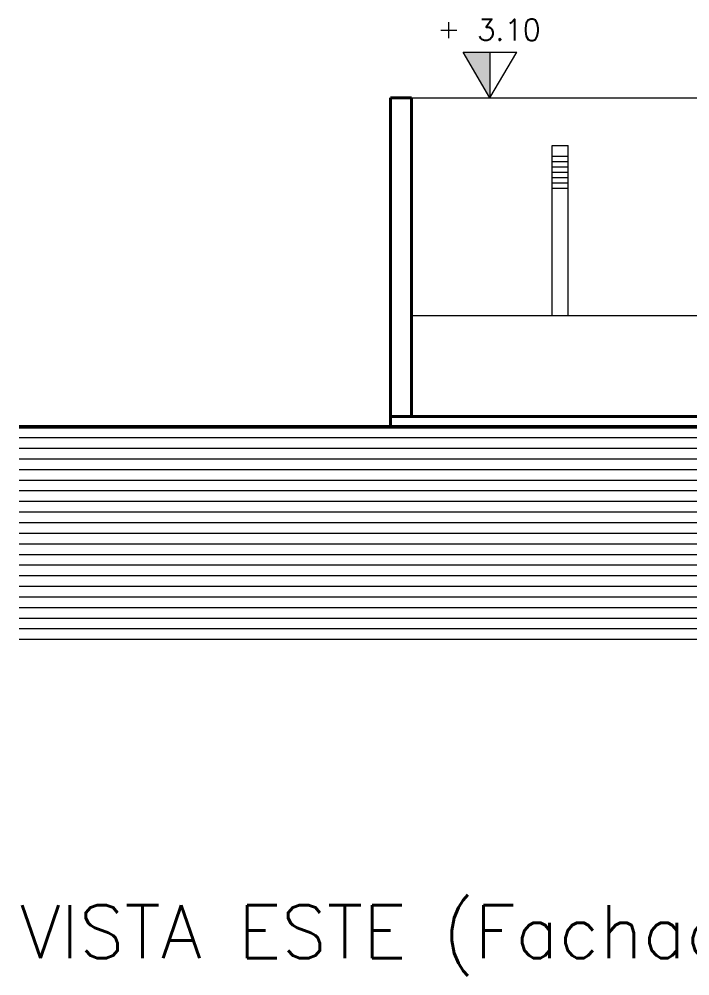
# Model space of a CAD drawing. Extents: x 1009 to 1343, y -172900 to 201.
# Drawn here: x 1150.36 to 1156.68, y -102.34 to -93.33 of the extents above; entities that cross this region are included whole.
import ezdxf

# ---------------------------------------------------------------- set-up
doc = ezdxf.new("R2010")
doc.units = 0
doc.header["$LTSCALE"] = 0.5
for name, color, linetype, lineweight in [('Acotaciones', 9, 'CONTINUOUS', 9), ('Muros corte', 7, 'CONTINUOUS', 40), ('Punta 01', 6, 'CONTINUOUS', 9), ('Punta 015', 64, 'CONTINUOUS', 13), ('Punta 05', 52, 'CONTINUOUS', 50), ('Tratamiento pisos', 251, 'CONTINUOUS', 9), ('Vidrios', 147, 'CONTINUOUS', 13)]:
    doc.layers.add(name, color=color, linetype=linetype, lineweight=lineweight)
doc.styles.add('Texto 2 mm', font='simplex.shx', dxfattribs={"height": 0.2})
doc.styles.add('Texto 5 mm', font='simplex.shx', dxfattribs={"height": 0.5})

msp = doc.modelspace()

# ---------------------------------------------------------------- hatches: boundary and pattern name
at = {"layer": 'Vidrios', "linetype": 'Continuous'}
msp.add_hatch(color=256, dxfattribs=at).paths.add_polyline_path([(1154.8002, -93.641), (1154.5842, -93.641), (1154.5482, -93.641), (1154.8002, -94.073)])

# ---------------------------------------------------------------- linework, layer by layer
at = {"layer": 'Acotaciones', "linetype": 'Continuous'}
for p, q in [((1154.5482, -93.641), (1155.0522, -93.641)), ((1154.8002, -94.073), (1154.5482, -93.641)), ((1154.8002, -94.073), (1155.0522, -93.641)), ((1154.8002, -93.641), (1154.8002, -94.073))]:
    msp.add_line(p, q, dxfattribs=at)
at = {"layer": 'Muros corte'}
for p, q in [((1153.8618, -97.173), (1153.8618, -94.073)), ((1153.8618, -94.073), (1154.0618, -94.073)), ((1154.0618, -97.073), (1154.0618, -94.073)), ((1153.8618, -97.073), (1175.8618, -97.073))]:
    msp.add_line(p, q, dxfattribs=at)
at = {"layer": 'Punta 01', "linetype": 'Continuous'}
for p, q in [((1154.4123, -93.5092), (1154.4123, -93.3592)), ((1154.3373, -93.4342), (1154.4873, -93.4342))]:
    msp.add_line(p, q, dxfattribs=at)
at = {"layer": 'Punta 01'}
for p, q in [((1154.0618, -94.073), (1156.8618, -94.073)), ((1155.3868, -96.123), (1155.3868, -94.523)), ((1155.3868, -94.523), (1155.5368, -94.523)), ((1155.5368, -96.123), (1155.5368, -94.523)), ((1155.3868, -94.623), (1155.5368, -94.623)), ((1155.3868, -94.673), (1155.5368, -94.673)), ((1155.3868, -94.723), (1155.5368, -94.723)), ((1155.3868, -94.773), (1155.5368, -94.773)), ((1155.3868, -94.823), (1155.5368, -94.823)), ((1155.3868, -94.873), (1155.5368, -94.873)), ((1155.3868, -94.923), (1155.5368, -94.923))]:
    msp.add_line(p, q, dxfattribs=at)
at = {"layer": 'Punta 015'}
msp.add_line((1154.0618, -96.123), (1156.8618, -96.123), dxfattribs=at)
at = {"layer": 'Punta 05'}
msp.add_line((1150.3618, -97.173), (1179.3618, -97.173), dxfattribs=at)
at = {"layer": 'Tratamiento pisos'}
for p, q in [((1150.3618, -97.273), (1179.3618, -97.273)), ((1150.3618, -97.373), (1179.3618, -97.373)), ((1150.3618, -97.473), (1179.3618, -97.473)), ((1150.3618, -97.573), (1179.3618, -97.573)), ((1150.3618, -97.673), (1179.3618, -97.673)), ((1150.3618, -97.773), (1179.3618, -97.773)), ((1150.3618, -97.873), (1179.3618, -97.873)), ((1150.3618, -97.973), (1179.3618, -97.973)), ((1150.3618, -98.073), (1179.3618, -98.073)), ((1150.3618, -98.173), (1179.3618, -98.173)), ((1150.3618, -98.273), (1179.3618, -98.273)), ((1150.3618, -98.373), (1179.3618, -98.373)), ((1150.3618, -98.473), (1179.3618, -98.473)), ((1150.3618, -98.573), (1179.3618, -98.573)), ((1150.3618, -98.673), (1179.3618, -98.673)), ((1150.3618, -98.773), (1179.3618, -98.773)), ((1150.3618, -98.873), (1179.3618, -98.873)), ((1150.3618, -98.973), (1179.3618, -98.973)), ((1150.3618, -99.073), (1179.3618, -99.073)), ((1150.3618, -99.173), (1179.3618, -99.173))]:
    msp.add_line(p, q, dxfattribs=at)

# ---------------------------------------------------------------- texts
at = {"layer": 'Punta 015', "linetype": 'Continuous', "insert": (1154.9797, -93.4312), "char_height": 0.2, "attachment_point": 5, "style": 'Texto 2 mm'}
msp.add_mtext('3.10', dxfattribs=at)
at = {"layer": 'Punta 05', "insert": (1150.3689, -101.6772), "char_height": 0.5, "width": 19.2769, "attachment_point": 1, "style": 'Texto 5 mm'}
msp.add_mtext('VISTA ESTE (Fachada principal) - Esc.: 1:100', dxfattribs=at)

doc.saveas('drawing.dxf')
